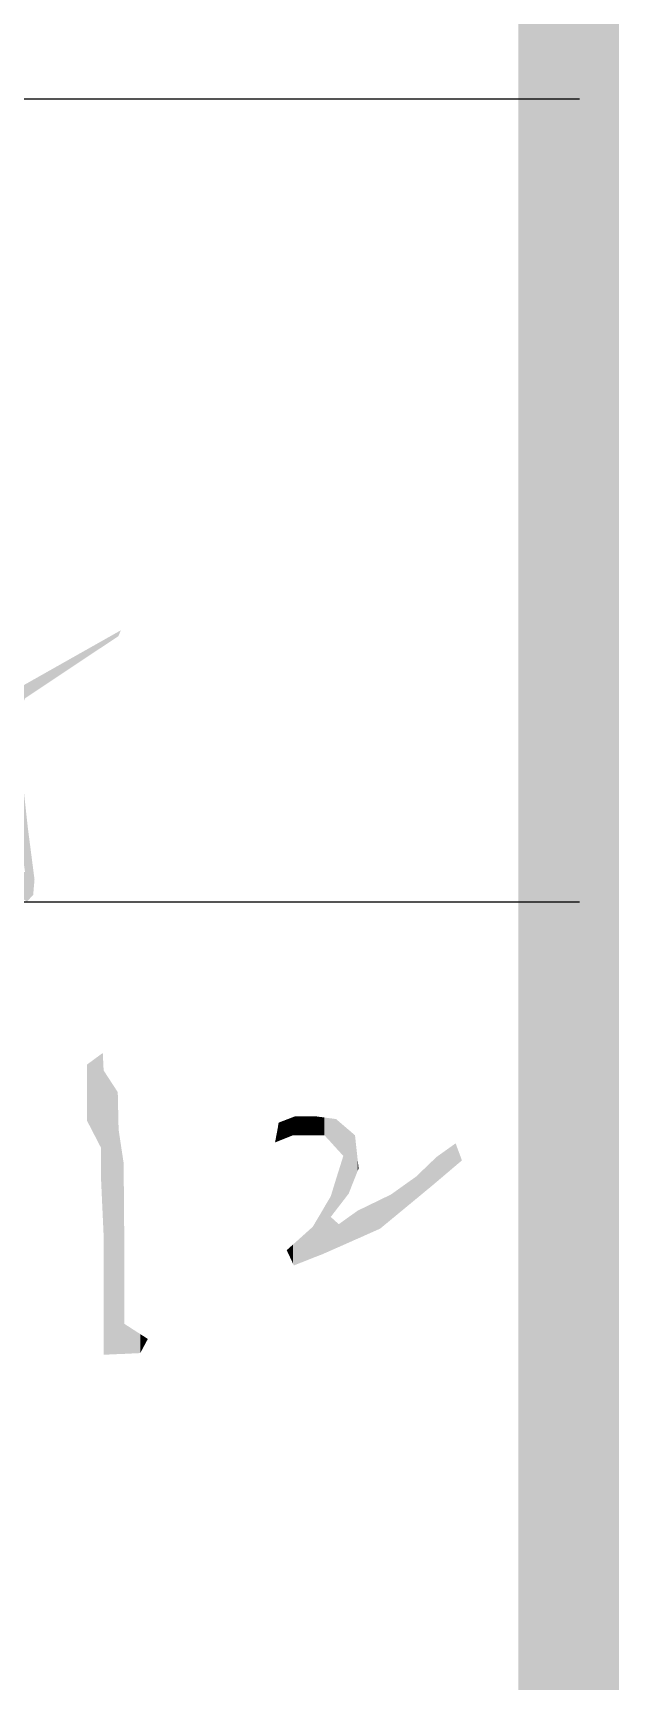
# Model space of a CAD drawing. Extents: x -2746917 to -971774, y -3334247 to -3250358.
# Drawn here: x -2187194 to -2186613, y -3308102 to -3306468 of the extents above; entities that cross this region are included whole.
import ezdxf

# ---------------------------------------------------------------- set-up
doc = ezdxf.new("R2010")
doc.units = 0
doc.header["$LTSCALE"] = 1000
doc.header["$MEASUREMENT"] = 0
doc.layers.get('0').update_dxf_attribs({"linetype": 'CONTINUOUS'})
doc.layers.add('HATCH', color=254, linetype='CONTINUOUS')
doc.layers.add('PUB_TITLE', color=4, linetype='CONTINUOUS')

# ---------------------------------------------------------------- blocks, each defined once
blk = doc.blocks.new('*U3509')
for points in [[(696353.7, -16157.2), (696375.7, -16286.3), (696375.7, -16141)], [(696353.7, -16243.7), (696353.7, -16157.2), (696375.7, -16286.3)], [(696375.7, -16141), (696378.3, -16393.5), (696378.3, -16139.1)], [(696375.7, -16336.7), (696375.7, -16141), (696378.3, -16393.5)], [(696378.3, -16393.5), (696378.3, -16139.1), (696379.6, -16421.9)], [(696649.4, -16255.5), (696650.7, -16275.5), (696650.7, -16247.1)], [(696650.7, -16247.1), (696663.3, -16270.5), (696663.3, -16242.2)], [(696663.3, -16242.2), (696673, -16266.6), (696673, -16238.5)], [(696673, -16238.5), (696674.4, -16266.6), (696674.4, -16237.9)], [(696674.4, -16237.9), (696675.8, -16266.6), (696675.8, -16237.4)], [(696721.7, -16266.6), (696721.7, -16239.1), (696731.5, -16277.2)], [(696731.5, -16277.2), (696731.5, -16240.4), (696739.8, -16286.4)], [(696739.8, -16286.4), (696739.8, -16241.5), (696744, -16291)], [(696744, -16291), (696744, -16245.1), (696751, -16298.6)], [(696895.8, -16300), (696925, -16313.8), (696925, -16279.1)], [(696744, -16320.9), (696751, -16367.8), (696751, -16298.6)], [(696863.8, -16330.6), (696888.8, -16344.5), (696888.8, -16306.6)], [(696888.8, -16306.6), (696895.8, -16338.6), (696895.8, -16300)], [(696731.5, -16361.2), (696739.8, -16382.3), (696739.8, -16334.3)], [(696739.8, -16334.3), (696744, -16376.9), (696744, -16320.9)], [(696824.8, -16358.4), (696863.8, -16365.2), (696863.8, -16330.6)], [(696721.7, -16377.7), (696731.5, -16445.2), (696731.5, -16361.2)], [(696808.1, -16366.5), (696824.8, -16397.4), (696824.8, -16358.4)], [(696709.2, -16399), (696720.4, -16450.2), (696720.4, -16380.1)], [(696720.4, -16380.1), (696721.7, -16449.5), (696721.7, -16377.7)], [(696759.3, -16393.3), (696769.1, -16428.5), (696769.1, -16386.4)], [(696769.1, -16386.4), (696773.3, -16426.7), (696773.3, -16383.4)], [(696773.3, -16383.4), (696774.7, -16426.1), (696774.7, -16382.7)], [(696774.7, -16382.7), (696808.1, -16411.2), (696808.1, -16366.5)], [(696675.8, -16433.4), (696703.6, -16456.7), (696703.6, -16408.4)], [(696703.6, -16408.4), (696709.2, -16454.5), (696709.2, -16399)], [(696744, -16404.3), (696751, -16436.6), (696751, -16399.3)], [(696751, -16399.3), (696759.3, -16432.9), (696759.3, -16393.3)], [(696663.3, -16444.6), (696673, -16465.3), (696673, -16435.9)], [(696673, -16435.9), (696674.4, -16468.2), (696674.4, -16434.6)], [(696673, -16465.3), (696673, -16435.9), (696674.4, -16468.2)], [(696674.4, -16434.6), (696675.8, -16467.7), (696675.8, -16433.4)]]:
    blk.add_solid(points)
at = {"extrusion": (0, 0, -1)}
for points in [[(-696378.3, -16139.1), (-696379.6, -16421.9), (-696379.6, -16166.2)], [(-696379.6, -16606.6), (-696379.6, -16166.2), (-696401.5, -16605.6)], [(-696379.6, -16166.2), (-696401.5, -16605.6), (-696401.5, -16199.8)], [(-696401.5, -16605.6), (-696401.5, -16199.8), (-696402.8, -16605.6)], [(-696401.5, -16199.8), (-696402.8, -16605.6), (-696402.8, -16257.9)], [(-696402.8, -16605.6), (-696402.8, -16257.9), (-696410.6, -16605.2)], [(-696402.8, -16257.9), (-696410.6, -16605.2), (-696410.6, -16309.6)], [(-696645.2, -16277.7), (-696649.4, -16276), (-696649.4, -16255.5)], [(-696649.4, -16276), (-696649.4, -16255.5), (-696650.7, -16275.5)], [(-696650.7, -16275.5), (-696650.7, -16247.1), (-696663.3, -16270.5)], [(-696663.3, -16270.5), (-696663.3, -16242.2), (-696673, -16266.6)], [(-696673, -16266.6), (-696673, -16238.5), (-696674.4, -16266.6)], [(-696674.4, -16266.6), (-696674.4, -16237.9), (-696675.8, -16266.6)], [(-696675.8, -16266.6), (-696675.8, -16237.4), (-696703.6, -16266.6)], [(-696675.8, -16237.4), (-696703.6, -16266.6), (-696703.6, -16237.4)], [(-696703.6, -16266.6), (-696703.6, -16237.4), (-696709.2, -16266.6)], [(-696703.6, -16237.4), (-696709.2, -16266.6), (-696709.2, -16237.4)], [(-696709.2, -16266.6), (-696709.2, -16237.4), (-696720.4, -16266.6)], [(-696709.2, -16237.4), (-696720.4, -16266.6), (-696720.4, -16238.9)], [(-696720.4, -16266.6), (-696720.4, -16238.9), (-696721.7, -16266.6)], [(-696720.4, -16238.9), (-696721.7, -16266.6), (-696721.7, -16239.1)], [(-696721.7, -16239.1), (-696731.5, -16277.2), (-696731.5, -16240.4)], [(-696731.5, -16240.4), (-696739.8, -16286.4), (-696739.8, -16241.5)], [(-696739.8, -16241.5), (-696744, -16291), (-696744, -16245.1)], [(-696744, -16245.1), (-696751, -16298.6), (-696751, -16251.1)], [(-696751, -16367.8), (-696751, -16251.1), (-696759.3, -16357)], [(-696751, -16251.1), (-696759.3, -16357), (-696759.3, -16258.2)], [(-696759.3, -16357), (-696759.3, -16258.2), (-696769.1, -16332.2)], [(-696759.3, -16258.2), (-696769.1, -16332.2), (-696769.1, -16266.6)], [(-696769.1, -16332.2), (-696769.1, -16266.6), (-696773.3, -16321.6)], [(-696769.1, -16266.6), (-696773.3, -16321.6), (-696773.3, -16305.2)], [(-696925, -16313.8), (-696925, -16279.1), (-696934.8, -16305.5)], [(-696410.6, -16605.2), (-696410.6, -16309.6), (-696411.9, -16605.2)], [(-696410.6, -16309.6), (-696411.9, -16605.2), (-696411.9, -16464.6)], [(-696773.3, -16321.6), (-696773.3, -16305.2), (-696774.7, -16318)], [(-696888.8, -16344.5), (-696888.8, -16306.6), (-696895.8, -16338.6)], [(-696895.8, -16338.6), (-696895.8, -16300), (-696925, -16313.8)], [(-696739.8, -16382.3), (-696739.8, -16334.3), (-696744, -16376.9)], [(-696744, -16376.9), (-696744, -16320.9), (-696751, -16367.8)], [(-696863.8, -16365.2), (-696863.8, -16330.6), (-696888.8, -16344.5)], [(-696731.5, -16393.1), (-696731.5, -16361.2), (-696739.8, -16382.3)], [(-696824.8, -16397.4), (-696824.8, -16358.4), (-696863.8, -16365.2)], [(-696720.4, -16450.2), (-696720.4, -16380.1), (-696721.7, -16449.5)], [(-696721.7, -16449.5), (-696721.7, -16377.7), (-696731.5, -16445.2)], [(-696769.1, -16428.5), (-696769.1, -16386.4), (-696773.3, -16426.7)], [(-696773.3, -16426.7), (-696773.3, -16383.4), (-696774.7, -16426.1)], [(-696774.7, -16426.1), (-696774.7, -16382.7), (-696808.1, -16411.2)], [(-696808.1, -16411.2), (-696808.1, -16366.5), (-696824.8, -16397.4)], [(-696703.6, -16456.7), (-696703.6, -16408.4), (-696709.2, -16454.5)], [(-696709.2, -16454.5), (-696709.2, -16399), (-696720.4, -16450.2)], [(-696731.5, -16445.2), (-696731.5, -16393.1), (-696739.8, -16441.5)], [(-696731.5, -16393.1), (-696739.8, -16441.5), (-696739.8, -16400.6)], [(-696739.8, -16441.5), (-696739.8, -16400.6), (-696744, -16439.7)], [(-696739.8, -16400.6), (-696744, -16439.7), (-696744, -16404.3)], [(-696744, -16439.7), (-696744, -16404.3), (-696751, -16436.6)], [(-696751, -16436.6), (-696751, -16399.3), (-696759.3, -16432.9)], [(-696759.3, -16432.9), (-696759.3, -16393.3), (-696769.1, -16428.5)], [(-696674.4, -16468.2), (-696674.4, -16434.6), (-696675.8, -16467.7)], [(-696675.8, -16467.7), (-696675.8, -16433.4), (-696703.6, -16456.7)], [(-696411.9, -16605.2), (-696411.9, -16558.8), (-696436.4, -16604)], [(-696411.9, -16558.8), (-696436.4, -16604), (-696436.4, -16574.6)], [(-696436.4, -16604), (-696436.4, -16574.6), (-696448.1, -16582.1)]]:
    blk.add_solid(points, dxfattribs=at)
blk = doc.blocks.new('A$C28727B96')
at = {"layer": 'HATCH'}
h = blk.add_hatch(color=256, dxfattribs=at)
h.paths.add_polyline_path([(866.2, 5000.1), (860.1, 4996.9), (841, 4985.9), (821.8, 4972.7), (808.3, 4955.7), (810.9, 4968.2), (825, 4989.9), (858.7, 5008.8), (868, 5016.7), (878.9, 5018.9), (897.2, 5010.7), (904.9, 4995.7), (910.5, 4976.6), (918.1, 4953.9), (938.8, 4853.3), (943.3, 4801.6), (947.8, 4778.8), (1049.4, 4836.2), (1047, 4830.4), (954.4, 4768.8), (950.9, 4760.5), (948.1, 4734.8), (952.3, 4685.2), (957.1, 4641), (963.8, 4589.2), (962.5, 4573.8), (956.3, 4567.3), (945.7, 4574.6), (899.8, 4652.6), (946.3, 4594.9), (954.4, 4596.6), (932.9, 4747.5), (911.5, 4733.2), (892.1, 4723.7), (874.6, 4717.3), (855.4, 4719.2), (848.1, 4737), (844.1, 4754.7), (853.1, 4782.8), (857, 4805.7), (855.9, 4826.1), (852.9, 4847.3), (836, 4853.3), (805.3, 4853.6), (788, 4848.9), (777.8, 4824.7), (766, 4799.5), (748.2, 4773.4), (736.1, 4754), (724.4, 4745.2), (712.5, 4753.6), (714.7, 4771), (719.9, 4792.7), (735.2, 4821), (722.8, 4783.5), (725.3, 4767.6), (744.2, 4777.3), (763.8, 4819.8), (777.4, 4849.4), (784, 4870.6), (783.9, 4878.6), (774.6, 4891.6), (771.8, 4898.5), (786.1, 4887.9), (790.7, 4875.7), (794.7, 4864.9), (813.7, 4869.5), (829.7, 4869.6), (846, 4866.1), (861.8, 4865.8), (869.9, 4856.6), (872.9, 4840.6), (868, 4827.8), (867.1, 4809.4), (860.4, 4782.6), (856.9, 4760.7), (854.5, 4746.9), (856.9, 4736.2), (872, 4731.5), (893.4, 4736.2), (935.8, 4763.9), (916.9, 4893.8), (911.6, 4930.4), (903, 4959.6), (899.5, 4973), (892, 4983.6), (884.3, 4992.5), (871.6, 5000.4)])
h.paths.add_polyline_path([(900.5, 5161.8), (921.6, 5188.6), (922.4, 5199.3), (908.8, 5199.9), (891.9, 5178.4), (877, 5155.3), (845.9, 5112.2), (823, 5086.4), (803.5, 5073), (763.4, 5068.2), (728, 5062.3), (712.4, 5066.3), (719.8, 5057), (730.6, 5050), (797.5, 5060.8), (816.1, 5065.9), (769.6, 5000.8), (721.5, 4923.3), (683.8, 4860.5), (659.9, 4826.4), (673.4, 4829), (701.9, 4871.5), (783.9, 5003), (822.9, 5058.8), (834.6, 5066.5), (840.1, 5084.5)])
h.paths.add_polyline_path([(509.8, 4813.1), (499.4, 4815.8), (497.4, 4835.8), (509.5, 4868.4), (526.8, 4906.9), (534.9, 4911.8), (536.6, 4919.8), (531.5, 4924.6), (526, 4927), (536.5, 4941.6), (545, 4956.6), (550.7, 4970.1), (555.1, 4998.8), (557.2, 4984.3), (560.4, 4945.2), (555.9, 4914.9), (559.2, 4881.3), (554.9, 4858), (541.5, 4845.6), (531.2, 4840.7), (527, 4832.1), (518.5, 4820.9)], flags=16)
h.paths.add_polyline_path([(454.4, 5232.8), (450.3, 5226.7), (438.2, 5226.5), (436.6, 5241.3), (445.8, 5252.1), (456, 5262.5), (471.5, 5260.7), (498.1, 5240.6), (517.6, 5219.8), (541.5, 5169.5), (550.1, 5133.9), (560.3, 5083.6), (568, 4995.4), (573.8, 4907.6), (571.3, 4882.3), (586, 4898.1), (598, 4892.5), (588.3, 4879.7), (576.4, 4861.4), (570.9, 4842.1), (566, 4821.5), (566.3, 4803.4), (572.8, 4791.2), (613.5, 4808.9), (626.3, 4813), (642.1, 4811.6), (647.1, 4802.2), (642.9, 4792.3), (634.4, 4783.2), (621.4, 4772.3), (609.5, 4770.5), (620.2, 4779.7), (632.5, 4791.4), (638.7, 4801), (629.2, 4806), (577.2, 4784.1), (573.2, 4772), (567.7, 4754.4), (572, 4737.4), (570.1, 4720.6), (572.2, 4707.4), (569.4, 4693.9), (566.1, 4683.9), (560.7, 4679), (549.7, 4691.3), (547.1, 4701.9), (540.5, 4717.9), (536.4, 4729.6), (530.7, 4745.8), (542.9, 4725.9), (547.6, 4711.1), (558.6, 4705.6), (563.2, 4716.5), (561, 4734.9), (560.9, 4751.6), (555.7, 4767.5), (545.2, 4769.6), (533.5, 4762.2), (523, 4757.6), (501.4, 4751.5), (486.6, 4747.7), (468, 4744.2), (446.3, 4739), (426, 4741.4), (411.3, 4746.2), (407.1, 4750.8), (417.4, 4752.6), (439.6, 4754.7), (461.7, 4756.3), (494.2, 4760.2), (527.8, 4767.9), (556, 4783.1), (554.1, 4801), (552.9, 4821.9), (549.3, 4834.8), (536.9, 4831.3), (527.8, 4822), (518.4, 4804.1), (494.4, 4795.7), (479.9, 4796.1), (481.4, 4811.1), (489.1, 4822.6), (486.9, 4829.7), (489.9, 4842.7), (483.3, 4851.6), (472.9, 4863.1), (474.9, 4871.3), (484.4, 4861.1), (491.4, 4856.3), (511.7, 4902.3), (513.5, 4916.7), (499.4, 4922.7), (488, 4920.4), (471.5, 4915), (458.7, 4912.8), (444.7, 4906.8), (433.6, 4899.6), (426.5, 4895), (421.2, 4885.8), (417.5, 4877), (413.3, 4874.9), (403.5, 4885.7), (405.1, 4892.6), (414.3, 4892), (425.8, 4905.7), (436.5, 4917.8), (466.5, 4930.3), (491, 4937.6), (515, 4936), (522.4, 4933.4), (536.1, 4954.7), (537.2, 4974.2), (538.8, 4988.2), (541.3, 5001.9), (540, 5012.4), (531, 5020.4), (512.9, 5028.1), (488.2, 5027), (461, 5014.3), (425.3, 4999.4), (403.8, 4981), (388, 4958.2), (383, 4945.1), (373.3, 4919.8), (369.6, 4903.2), (358.2, 4853.5), (352.6, 4825.5), (348.8, 4801.9), (348.9, 4788.6), (344.8, 4777.5), (335.8, 4782.2), (337.2, 4803.5), (345.7, 4829.3), (352.1, 4860.3), (358.3, 4896.6), (364.7, 4924.3), (373, 4950.7), (376, 4968), (382.1, 4982.5), (385.8, 4988), (398.6, 4993.6), (449.4, 5029.3), (496.3, 5043.1), (518.5, 5046.4), (533.2, 5038.8), (539.7, 5029.3), (546.8, 5019.6), (553.2, 5024.4), (550.8, 5055.9), (538.2, 5116.3), (524.9, 5164.4), (518.7, 5188.6), (511.2, 5209.7), (492.5, 5227.2), (466.9, 5241), (456, 5243.3), (452.5, 5237.8)])
h.paths.add_polyline_path([(1.2, 4922.7), (-12.6, 4929), (-7.3, 4940.5), (28.2, 4962.4), (52.4, 4979.1), (75.2, 4989.7), (83.8, 4993.8), (91.1, 4989.2), (98.3, 4990.1), (98.8, 4997.4), (90.7, 5004.4), (75.7, 5006.7), (45.2, 4989), (14.5, 4967.8), (-5.1, 4955.9), (-18.7, 4942.7), (-23, 4932.4), (-27.4, 4931.4), (-29, 4924.1), (-24.3, 4918.8), (-12.4, 4913.4), (4, 4911.6), (32.6, 4916.3), (61.5, 4923.5), (87.8, 4932.1), (109.4, 4935.8), (118, 4936.2), (129.7, 4930.2), (127.4, 4916.2), (113.6, 4897.2), (24.6, 4801.6), (-26.9, 4751.9), (-51.4, 4736.5), (-67.6, 4727.4), (-50.8, 4723.4), (-8.7, 4749.9), (63.5, 4826), (110, 4875.4), (136.5, 4906.5), (141.7, 4921.3), (142.8, 4932.6), (131, 4941.2), (117.5, 4943.3), (96.8, 4940.7), (75.4, 4936.3), (44.3, 4929.8), (30.8, 4927), (15.6, 4921.3)])
h.paths.add_polyline_path([(91.7, 5209.7), (81.2, 5201.2), (74.8, 5214.2), (85.8, 5228.9), (108, 5231.5), (140.8, 5217.1), (151, 5194), (149.5, 5159.6), (138.8, 5138.2), (110.2, 5072.6), (112.9, 5065), (125.9, 5063.8), (141.2, 5061.7), (177.9, 5045.3), (202.4, 5034.4), (217.9, 5010.9), (228.8, 4989.4), (228.4, 4965.4), (220, 4906.7), (204.3, 4862.1), (186.4, 4819.6), (156, 4754.1), (146.9, 4748.7), (132.8, 4751.2), (144.3, 4754.2), (151.6, 4768.2), (187.1, 4844.2), (208.2, 4900.4), (215.3, 4934.6), (218.3, 4966.1), (213.9, 4991.8), (199.9, 5010.9), (184.7, 5024.7), (164.7, 5037.5), (148.4, 5044.3), (138.4, 5043.7), (129.9, 5043.3), (116.2, 5049.1), (104.1, 5054.2), (98.5, 5059.5), (96, 5067.4), (100.2, 5080.8), (133.4, 5154.6), (138.9, 5172.9), (134.8, 5191.6), (127.7, 5201.3), (115.1, 5208.5), (103.4, 5213.4), (98.6, 5213.2)])
h.paths.add_polyline_path([(-104.4, 5087.6), (-106.3, 5107.7), (-95.1, 5110.6), (-92.6, 5116.6), (-96.2, 5126.3), (-109.7, 5130.2), (-122.6, 5116.3), (-119.9, 5105.9), (-111.8, 5084.9), (-111.6, 5060.3), (-111.7, 5036.4), (-118.8, 5018.3), (-128.2, 4995.9), (-135, 4971.3), (-140.5, 4951.4), (-143.9, 4929.5), (-144.2, 4901.2), (-143.9, 4882.7), (-136.3, 4867.7), (-119.8, 4852.7), (-111.6, 4849.3), (-100.9, 4852.1), (-84.4, 4873.8), (-68.3, 4898), (-57.3, 4920.6), (-47.1, 4944.9), (-57.5, 4928.2), (-65.8, 4914.8), (-76.4, 4899.4), (-88.2, 4883.1), (-103.9, 4868.2), (-117.8, 4868.7), (-126.6, 4879.2), (-132, 4905), (-134.9, 4929.7), (-127.5, 4963.7), (-109.2, 5022.9), (-105.2, 5032.2), (-103.8, 5046.9), (-101.7, 5069.1)])
h.paths.add_polyline_path([(-82.4, 5247.4), (-81.1, 5295.6), (-74.3, 5271), (-68.9, 5251.8), (-56.8, 5237.5), (-49.8, 5228.3), (-34.5, 5211), (-28.6, 5195), (-29.2, 5180.8), (-29.8, 5166.6), (-21.6, 5155.9), (-39, 5159.6), (-34.2, 5171.1), (-45.2, 5202.9)])
at = {"layer": 'PUB_TITLE', "color": 4}
for p, q in [((-3727.7, 5363), (1504.4, 5363)), ((-3727.7, 4567), (1504.4, 4567))]:
    blk.add_line(p, q, dxfattribs=at)
at = {"layer": 'PUB_TITLE', "const_width": 100}
blk.add_lwpolyline([(1493.5, -3276.4), (1493.5, 36723.6), (-85893.3, 36723.6), (-85893.3, -3276.4), (1493.5, -3276.4)], dxfattribs=at)
at = {"layer": 'PUB_TITLE', "color": 4, "const_width": 35.2}
blk.add_lwpolyline([(-3727.7, 2238), (1504.4, 2238), (1504.4, 8605.6), (-3727.7, 8605.6)], close=True, dxfattribs=at)
at = {"layer": 'HATCH', "xscale": 0.6400000001303852, "yscale": 0.6399999996647239, "zscale": 0.6399999999999864}
blk.add_blockref('*U3509', (-444650.6, 14746.2), dxfattribs=at)

msp = doc.modelspace()

# ---------------------------------------------------------------- block references
at = {"ltscale": 1.5}
msp.add_blockref('A$C28727B96', (-2188156.21, -3311896.69), dxfattribs=at)

doc.saveas('drawing.dxf')
